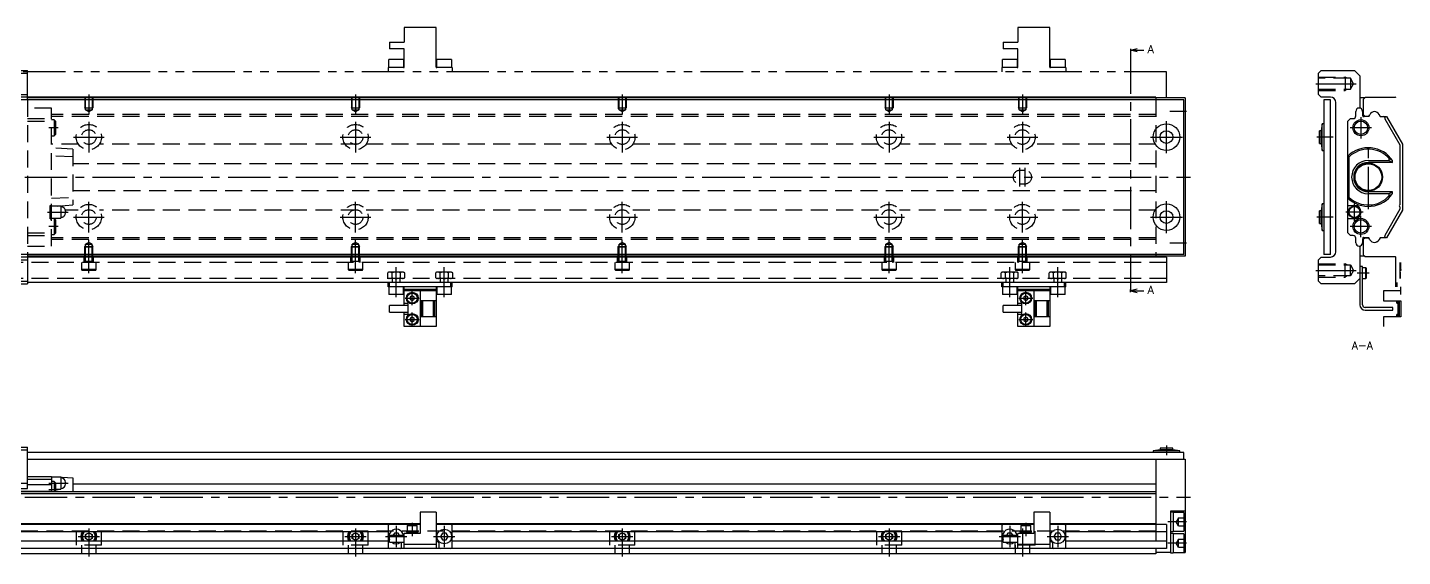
# Model space of a CAD drawing. Extents: x -2 to 794, y -8 to 207.
# Drawn here: x 278 to 794, y 9 to 207 of the extents above; entities that cross this region are included whole.
import ezdxf

# ---------------------------------------------------------------- set-up
doc = ezdxf.new("R2010")
doc.units = 0
doc.header["$LTSCALE"] = 0.5
for name, pattern in [('CENTER', [50.8, 31.75, -6.35, 6.35, -6.35]), ('DASHED', [19.05, 12.7, -6.35]), ('PHANTOM', [63.5, 31.75, -6.35, 6.35, -6.35, 6.35, -6.35])]:
    doc.linetypes.add(name, pattern=pattern)
for name, color, linetype in [('MSM_CENTER', 1, 'CENTER'), ('MSM_CONTINUOUS', 7, 'CONTINUOUS'), ('MSM_DASHED', 4, 'DASHED'), ('MSM_IMAGINARY', 6, 'PHANTOM'), ('MSM_PART_NUMBER', 7, 'CONTINUOUS')]:
    doc.layers.add(name, color=color, linetype=linetype)
doc.styles.get("Standard").update_dxf_attribs({"font": 'txt.shx', "height": 3, "bigfont": 'bigfont.shx'})

msp = doc.modelspace()

# ---------------------------------------------------------------- linework, layer by layer
at = {"layer": 'MSM_CENTER'}
for p, q in [((691.92, 198.4), (691.92, 108.62)), ((761.4, 186.3), (776.59, 186.3)), ((301.4, 182.3), (301.4, 174.79)), ((401.4, 182.3), (401.4, 174.79)), ((501.4, 182.3), (501.4, 174.79)), ((601.4, 182.3), (601.4, 174.79)), ((651.4, 182.3), (651.4, 174.79)), ((706.65, 176), (712.9, 176)), ((301.4, 172.05), (301.4, 160.55)), ((401.4, 172.05), (401.4, 160.55)), ((501.4, 172.05), (501.4, 160.55)), ((601.4, 172.05), (601.4, 160.55)), ((651.4, 172.05), (651.4, 160.55)), ((705.4, 160.3), (705.4, 172.3)), ((778.3, 173.8), (778.3, 165.8)), ((289.9, 169.8), (286.4, 169.8)), ((295.65, 166.3), (307.15, 166.3)), ((395.65, 166.3), (407.15, 166.3)), ((495.65, 166.3), (507.15, 166.3)), ((595.65, 166.3), (607.15, 166.3)), ((645.65, 166.3), (657.15, 166.3)), ((699.4, 166.3), (711.4, 166.3)), ((767.9, 166.3), (761.8, 166.3)), ((782.3, 169.8), (774.3, 169.8)), ((781.1, 139.3), (781.1, 163.3)), ((650.4, 147.8), (650.4, 154.8)), ((652.4, 147.8), (652.4, 154.8)), ((-2, 151.3), (714.4, 151.3)), ((301.4, 130.55), (301.4, 142.05)), ((401.4, 130.55), (401.4, 142.05)), ((501.4, 130.55), (501.4, 142.05)), ((601.4, 130.55), (601.4, 142.05)), ((651.4, 130.55), (651.4, 142.05)), ((705.4, 130.3), (705.4, 142.3)), ((775.9, 134.95), (775.9, 141.45)), ((285.9, 138.2), (293.6, 138.2)), ((295.65, 136.3), (307.15, 136.3)), ((395.65, 136.3), (407.15, 136.3)), ((495.65, 136.3), (507.15, 136.3)), ((595.65, 136.3), (607.15, 136.3)), ((645.65, 136.3), (657.15, 136.3)), ((699.4, 136.3), (711.4, 136.3)), ((767.9, 136.3), (761.8, 136.3)), ((779.15, 138.2), (772.65, 138.2)), ((778.3, 128.8), (778.3, 136.8)), ((289.9, 132.8), (286.4, 132.8)), ((782.3, 132.8), (774.3, 132.8)), ((301.4, 115.25), (301.4, 127.81)), ((401.4, 115.25), (401.4, 127.81)), ((501.4, 115.25), (501.4, 127.81)), ((601.4, 115.25), (601.4, 127.81)), ((651.4, 115.25), (651.4, 127.81)), ((706.65, 126.6), (712.9, 126.6)), ((416.65, 106.2), (416.65, 117.55)), ((434.65, 106.2), (434.65, 117.55)), ((646.65, 106.2), (646.65, 117.55)), ((664.65, 106.2), (664.65, 117.55)), ((761.4, 116.3), (776.59, 116.3)), ((781.4, 115.3), (776.9, 115.3)), ((422.65, 103.27), (422.65, 108.52)), ((652.65, 103.27), (652.65, 108.52)), ((420.02, 105.9), (425.27, 105.9)), ((650.02, 105.9), (655.27, 105.9)), ((422.65, 95.27), (422.65, 100.52)), ((652.65, 95.27), (652.65, 100.52)), ((420.02, 97.9), (425.27, 97.9)), ((650.02, 97.9), (655.27, 97.9)), ((705.4, 50.6), (705.4, 47)), ((286.4, 36.5), (293.6, 36.5)), ((-2, 31.3), (714.4, 31.3)), ((286.4, 34.1), (289.9, 34.1)), ((422.65, 21.6), (422.65, 16.6)), ((652.65, 21.6), (652.65, 16.6)), ((712.9, 22), (705.9, 22)), ((297.4, 16.5), (305.4, 16.5)), ((301.4, 19.5), (301.4, 9)), ((301.4, 19.5), (301.4, 9)), ((397.4, 16.5), (405.4, 16.5)), ((401.4, 19.5), (401.4, 9)), ((401.4, 19.5), (401.4, 9)), ((412.65, 16.5), (420.65, 16.5)), ((416.65, 20.5), (416.65, 12.5)), ((430.65, 16.5), (438.65, 16.5)), ((434.65, 20.5), (434.65, 12.5)), ((497.4, 16.5), (505.4, 16.5)), ((501.4, 19.5), (501.4, 9)), ((501.4, 19.5), (501.4, 9)), ((597.4, 16.5), (605.4, 16.5)), ((601.4, 19.5), (601.4, 9)), ((601.4, 19.5), (601.4, 9)), ((642.65, 16.5), (650.65, 16.5)), ((646.65, 20.5), (646.65, 12.5)), ((651.4, 19.5), (651.4, 9)), ((660.65, 16.5), (668.65, 16.5)), ((664.65, 20.5), (664.65, 12.5)), ((712.9, 14), (705.9, 14))]:
    msp.add_line(p, q, dxfattribs=at)
at = {"layer": 'MSM_CONTINUOUS'}
for p, q in [((691.92, 198.9), (694.42, 199.57)), ((691.92, 199.4), (691.92, 198.4)), ((694.42, 198.23), (691.92, 198.9)), ((691.92, 198.9), (696.92, 198.9)), ((224.4, 191.3), (278.4, 191.3)), ((278.4, 180.3), (278.4, 191.3)), ((762.4, 190.3), (763.4, 191.3)), ((763.4, 191.3), (775.9, 191.3)), ((775.9, 191.3), (777.9, 189.3)), ((224.4, 190.3), (278.4, 190.3)), ((762.4, 182.3), (762.4, 190.3)), ((777.9, 189.3), (777.9, 177.17)), ((701.4, 181.3), (151.4, 181.3)), ((224.4, 182.3), (278.4, 182.3)), ((701.4, 181.1), (278.4, 181.1)), ((701.4, 181.3), (701.4, 180.3)), ((712.4, 181), (701.4, 181)), ((712.4, 181), (712.4, 121.6)), ((763.4, 181.3), (762.4, 182.3)), ((766.9, 181.3), (763.4, 181.3)), ((779.8, 181), (777.9, 181)), ((779.9, 181.1), (779.2, 180.4)), ((791.2, 181.1), (779.9, 181.1)), ((791.4, 181.3), (791.2, 181.1)), ((711.9, 180.3), (139.9, 180.3)), ((701.4, 180.4), (278.4, 180.4)), ((711.9, 122.3), (711.9, 180.3)), ((764.4, 180.3), (764.4, 122.3)), ((766.9, 180.3), (764.4, 180.3)), ((766.9, 122.3), (766.9, 180.3)), ((768.9, 123.3), (768.9, 179.3)), ((776.4, 174.25), (776.4, 175.95)), ((778.9, 175.95), (778.9, 174.55)), ((779.2, 180.4), (779.2, 174.75)), ((763.8, 171.3), (763.4, 168.7)), ((764.4, 171.3), (763.8, 171.3)), ((763.8, 161.3), (763.8, 171.3)), ((773.4, 172.25), (774.4, 173.25)), ((773.4, 130.35), (773.4, 172.25)), ((774.4, 173.25), (775.4, 173.25)), ((779.2, 174.75), (779.9, 174.05)), ((779.7, 174.1), (779.85, 174.1)), ((781.25, 174.05), (779.9, 174.05)), ((781.25, 174.05), (781.62, 174.7)), ((785.12, 174.8), (785.55, 174.05)), ((785.55, 174.05), (785.12, 174.8)), ((785.55, 174.05), (787.9, 174.05)), ((787.24, 173.6), (787.24, 173.2)), ((787.24, 173.6), (787.24, 173.2)), ((787.24, 173.2), (792.9, 163.39)), ((787.9, 174.05), (793.9, 163.66)), ((763.4, 168.7), (762.8, 168.7)), ((762.8, 163.9), (762.8, 168.7)), ((763.4, 163.9), (763.4, 168.7)), ((762.8, 163.9), (763.4, 163.9)), ((763.4, 163.9), (763.8, 161.3)), ((763.8, 161.3), (764.4, 161.3)), ((792.9, 163.39), (792.9, 140.95)), ((793.9, 163.66), (793.9, 138.94)), ((773.9, 158.9), (773.4, 159.16)), ((773.9, 143.7), (773.9, 158.9)), ((781.1, 157.56), (788.95, 157.56)), ((790.2, 156.8), (781.1, 156.8)), ((788.95, 157.56), (788.95, 158.23)), ((788.95, 157.56), (790.2, 156.8)), ((790.2, 156.8), (790.2, 157.48)), ((790.2, 145.8), (781.1, 145.8)), ((788.95, 145.04), (781.1, 145.04)), ((790.2, 145.8), (788.95, 145.04)), ((788.95, 144.37), (788.95, 145.04)), ((790.2, 145.12), (790.2, 145.8)), ((763.8, 141.3), (763.4, 138.7)), ((764.4, 141.3), (763.8, 141.3)), ((763.8, 131.3), (763.8, 141.3)), ((773.4, 143.44), (773.9, 143.7)), ((773.4, 140.7), (775.9, 140.7)), ((792.9, 139.21), (787.24, 129.4)), ((792.9, 140.15), (792.9, 139.21)), ((763.4, 138.7), (762.8, 138.7)), ((762.8, 133.9), (762.8, 138.7)), ((763.4, 133.9), (763.4, 138.7)), ((775.9, 135.7), (773.4, 135.7)), ((793.9, 138.94), (787.9, 128.55)), ((762.8, 133.9), (763.4, 133.9)), ((763.4, 133.9), (763.8, 131.3)), ((763.8, 131.3), (764.4, 131.3)), ((774.4, 129.35), (773.4, 130.35)), ((775.4, 129.35), (774.4, 129.35)), ((787.24, 129.4), (787.24, 129)), ((776.4, 126.65), (776.4, 128.35)), ((777.9, 125.43), (777.9, 103.4)), ((778.9, 128.05), (778.9, 126.65)), ((779.9, 128.55), (779.2, 127.85)), ((779.2, 127.85), (779.2, 122.2)), ((779.85, 128.5), (779.7, 128.5)), ((779.9, 128.55), (779.85, 128.5)), ((781.25, 128.55), (779.9, 128.55)), ((779.9, 128.55), (781.25, 128.55)), ((781.68, 127.8), (781.25, 128.55)), ((781.62, 127.9), (781.25, 128.55)), ((785.55, 128.55), (785.12, 127.8)), ((785.55, 128.55), (785.18, 127.9)), ((787.9, 128.55), (785.55, 128.55)), ((786.95, 128.55), (785.55, 128.55)), ((711.9, 122.3), (139.9, 122.3)), ((705.4, 121.3), (147.4, 121.3)), ((224.4, 120.3), (278.4, 120.3)), ((278.4, 122.3), (278.4, 111.3)), ((701.4, 122.2), (278.4, 122.2)), ((701.4, 121.5), (278.4, 121.5)), ((701.4, 122.3), (701.4, 121.3)), ((712.4, 121.6), (701.4, 121.6)), ((705.4, 121.3), (705.4, 111.8)), ((762.4, 120.3), (763.4, 121.3)), ((762.4, 112.3), (762.4, 120.3)), ((763.4, 121.3), (766.9, 121.3)), ((766.9, 122.3), (764.4, 122.3)), ((779.8, 121.6), (777.9, 121.6)), ((779.2, 122.2), (779.9, 121.5)), ((779.9, 121.5), (791.2, 121.5)), ((791.2, 121.5), (791.4, 121.3)), ((791.4, 110.2), (791.4, 121.3)), ((793, 113.3), (793, 119.3)), ((793.15, 119.3), (793.15, 116.6)), ((778.9, 117.8), (777.9, 117.8)), ((778.9, 103.4), (778.9, 117.8)), ((780.2, 117.3), (778.9, 117.3)), ((780.4, 117.1), (780.2, 117.3)), ((780.2, 113.3), (780.2, 117.3)), ((780.2, 113.3), (780.4, 113.5)), ((780.4, 113.5), (780.4, 117.1)), ((793.15, 116.6), (793.45, 116.3)), ((793.15, 113.3), (793.15, 115.7)), ((224.4, 112.3), (278.4, 112.3)), ((224.4, 111.3), (278.4, 111.3)), ((705.4, 111.8), (278.4, 111.8)), ((413.65, 110.2), (413.65, 111.8)), ((437.65, 110.2), (413.65, 110.2)), ((413.9, 110.2), (413.9, 107.2)), ((414.15, 110.2), (414.15, 111.8)), ((419.4, 107.2), (419.4, 110.2)), ((419.65, 103.15), (419.65, 110.07)), ((431.65, 109.2), (419.65, 109.2)), ((431.65, 108.6), (419.65, 108.6)), ((425.65, 108.6), (425.65, 95.2)), ((431.65, 110.07), (431.65, 95.2)), ((431.9, 110.2), (431.9, 107.2)), ((437.15, 110.2), (437.15, 111.8)), ((437.4, 107.2), (437.4, 110.2)), ((437.65, 110.2), (437.65, 111.8)), ((643.65, 110.2), (643.65, 111.8)), ((667.65, 110.2), (643.65, 110.2)), ((643.9, 110.2), (643.9, 107.2)), ((644.15, 110.2), (644.15, 111.8)), ((649.4, 107.2), (649.4, 110.2)), ((649.65, 103.15), (649.65, 110.07)), ((661.65, 109.2), (649.65, 109.2)), ((661.65, 108.6), (649.65, 108.6)), ((655.65, 108.6), (655.65, 95.2)), ((661.65, 110.07), (661.65, 95.2)), ((661.9, 110.2), (661.9, 107.2)), ((667.15, 110.2), (667.15, 111.8)), ((667.4, 107.2), (667.4, 110.2)), ((667.65, 110.2), (667.65, 111.8)), ((694.42, 109.29), (691.92, 108.62)), ((691.92, 108.12), (691.92, 109.12)), ((691.92, 108.62), (694.42, 107.95)), ((691.92, 108.62), (696.92, 108.62)), ((763.4, 111.3), (762.4, 112.3)), ((775.9, 111.3), (763.4, 111.3)), ((777.9, 113.3), (775.9, 111.3)), ((778.9, 113.3), (780.2, 113.3)), ((786.8, 108.6), (786.8, 104.9)), ((793.15, 108.6), (786.8, 108.6)), ((791.9, 110.2), (791.9, 111.8)), ((793.15, 110.2), (793.15, 107.2)), ((419.4, 107.2), (413.9, 107.2)), ((421.15, 103.15), (414.15, 103.15)), ((414.15, 100.65), (414.15, 103.15)), ((421.15, 103.9), (419.65, 103.9)), ((421.15, 99.9), (421.15, 103.9)), ((422.65, 106.77), (421.9, 106.33)), ((421.9, 106.33), (421.9, 105.47)), ((421.9, 105.47), (422.65, 105.03)), ((423.4, 106.33), (422.65, 106.77)), ((422.65, 105.03), (423.4, 105.47)), ((423.4, 105.47), (423.4, 106.33)), ((431.65, 104.9), (425.65, 104.9)), ((426.15, 98.9), (426.15, 104.9)), ((426.65, 98.9), (426.65, 104.9)), ((430.65, 98.9), (430.65, 104.9)), ((431.15, 98.9), (431.15, 104.9)), ((437.4, 107.2), (431.9, 107.2)), ((649.4, 107.2), (643.9, 107.2)), ((651.15, 103.15), (644.15, 103.15)), ((644.15, 100.65), (644.15, 103.15)), ((651.15, 103.9), (649.65, 103.9)), ((651.15, 99.9), (651.15, 103.9)), ((652.65, 106.77), (651.9, 106.33)), ((651.9, 106.33), (651.9, 105.47)), ((651.9, 105.47), (652.65, 105.03)), ((653.4, 106.33), (652.65, 106.77)), ((652.65, 105.03), (653.4, 105.47)), ((653.4, 105.47), (653.4, 106.33)), ((661.65, 104.9), (655.65, 104.9)), ((656.15, 98.9), (656.15, 104.9)), ((656.65, 98.9), (656.65, 104.9)), ((660.65, 98.9), (660.65, 104.9)), ((661.15, 98.9), (661.15, 104.9)), ((667.4, 107.2), (661.9, 107.2)), ((786.8, 104.9), (793.3, 104.9)), ((791.8, 104), (791.8, 104.9)), ((791.8, 104), (792.3, 104)), ((792.3, 98.9), (792.3, 104.9)), ((792.8, 98.9), (792.8, 104.9)), ((793.3, 104.9), (793.3, 98.9)), ((414.15, 100.65), (421.15, 100.65)), ((419.65, 95.2), (419.65, 100.65)), ((419.65, 99.9), (421.15, 99.9)), ((422.65, 98.77), (421.9, 98.33)), ((421.9, 98.33), (421.9, 97.47)), ((423.4, 98.33), (422.65, 98.77)), ((423.4, 97.47), (423.4, 98.33)), ((431.65, 98.9), (425.65, 98.9)), ((644.15, 100.65), (651.15, 100.65)), ((649.65, 95.2), (649.65, 100.65)), ((649.65, 99.9), (651.15, 99.9)), ((652.65, 98.77), (651.9, 98.33)), ((651.9, 98.33), (651.9, 97.47)), ((653.4, 98.33), (652.65, 98.77)), ((653.4, 97.47), (653.4, 98.33)), ((661.65, 98.9), (655.65, 98.9)), ((790.3, 102.4), (779.9, 102.4)), ((779.9, 101.4), (790.3, 101.4)), ((786.8, 98.9), (786.8, 95.2)), ((793.3, 98.9), (786.8, 98.9)), ((790.3, 101.4), (790.3, 102.4)), ((792.3, 99.8), (791.8, 99.8)), ((791.8, 98.9), (791.8, 99.8)), ((431.65, 95.2), (419.65, 95.2)), ((421.9, 97.47), (422.65, 97.03)), ((422.65, 97.03), (423.4, 97.47)), ((661.65, 95.2), (649.65, 95.2)), ((651.9, 97.47), (652.65, 97.03)), ((652.65, 97.03), (653.4, 97.47)), ((224.4, 50), (278.4, 50)), ((224.4, 49), (278.4, 49)), ((278.4, 34.5), (278.4, 50)), ((711.9, 48), (278.4, 48)), ((703, 49), (700.4, 48.6)), ((700.4, 48.6), (700.4, 48)), ((710.4, 48.6), (700.4, 48.6)), ((703, 49.6), (703, 49)), ((707.8, 49.6), (703, 49.6)), ((707.8, 49), (703, 49)), ((707.8, 49), (707.8, 49.6)), ((710.4, 48.6), (707.8, 49)), ((710.4, 48), (710.4, 48.6)), ((711.9, 45.5), (711.9, 48)), ((278.4, 45.5), (712.4, 45.5)), ((701.4, 45.5), (701.4, 21)), ((712.4, 45.5), (712.4, 10.5)), ((224.4, 36.5), (278.4, 36.5)), ((278.4, 39), (287.4, 39)), ((278.4, 38), (287.4, 38)), ((287.4, 39), (295.4, 38.5)), ((287.4, 39), (287.4, 33.2)), ((290.85, 38.75), (287.4, 38.75)), ((288.4, 37.1), (287.4, 37.1)), ((288.9, 36.6), (288.4, 37.1)), ((288.4, 37.1), (288.4, 33.2)), ((288.9, 36.6), (288.9, 33.2)), ((290.85, 38.75), (290.85, 34.25)), ((292.6, 36.8), (292.6, 36.2)), ((295.4, 38.5), (295.4, 33.2)), ((295.4, 36.3), (701.4, 36.3)), ((224.4, 34.5), (278.4, 34.5)), ((256.4, 33.5), (287.4, 33.5)), ((701.4, 33.2), (256.4, 33.2)), ((701.4, 32.5), (256.4, 32.5)), ((278.4, 36), (287.4, 36)), ((288.9, 34.25), (290.85, 34.25)), ((712.4, 26), (706.9, 26)), ((706.9, 26), (706.9, 10.35)), ((425.65, 21.2), (201.65, 21.2)), ((425.65, 21), (201.65, 21)), ((425.65, 21), (201.65, 21)), ((425.65, 25.6), (425.65, 17.6)), ((431.65, 25.6), (425.65, 25.6)), ((431.65, 25.6), (431.65, 12)), ((655.65, 21.2), (431.65, 21.2)), ((655.65, 21), (431.65, 21)), ((655.65, 21), (431.65, 21)), ((655.65, 25.6), (655.65, 17.6)), ((661.65, 25.6), (655.65, 25.6)), ((661.65, 25.6), (661.65, 12)), ((701.4, 21.2), (661.65, 21.2)), ((705.4, 21), (661.65, 21)), ((701.4, 21), (661.65, 21)), ((705.4, 21), (705.4, 12)), ((707.9, 25.65), (706.9, 25.65)), ((707.9, 25.65), (707.9, 18.35)), ((711.9, 25.5), (707.9, 25.5)), ((711.9, 25.5), (711.9, 18.5)), ((413.65, 18.2), (207.65, 18.2)), ((300.15, 17.22), (301.4, 17.94)), ((300.15, 15.78), (300.15, 17.22)), ((301.4, 15.06), (300.15, 15.78)), ((301.4, 17.94), (302.65, 17.22)), ((302.65, 15.78), (301.4, 15.06)), ((302.65, 17.22), (302.65, 15.78)), ((400.15, 17.22), (401.4, 17.94)), ((400.15, 15.78), (400.15, 17.22)), ((401.4, 15.06), (400.15, 15.78)), ((401.4, 17.94), (402.65, 17.22)), ((402.65, 15.78), (401.4, 15.06)), ((402.65, 17.22), (402.65, 15.78)), ((413.47, 16.5), (413.65, 16.8)), ((413.65, 16.2), (413.47, 16.5)), ((413.65, 20.5), (413.65, 12.5)), ((419.65, 16.85), (414.15, 16.85)), ((414.15, 14.35), (414.15, 16.85)), ((415.93, 17.75), (415.41, 16.85)), ((417.37, 17.75), (415.93, 17.75)), ((417.89, 16.85), (417.37, 17.75)), ((425.65, 17.6), (419.65, 17.6)), ((419.65, 12), (419.65, 17.6)), ((420.45, 18.6), (420.45, 18.1)), ((420.45, 18.6), (424.85, 18.6)), ((420.45, 18.1), (424.85, 18.1)), ((420.65, 18.1), (420.65, 17.6)), ((420.75, 20.6), (420.75, 18.6)), ((420.75, 20.6), (424.55, 20.6)), ((424.55, 18.6), (424.55, 20.6)), ((424.65, 17.6), (424.65, 18.1)), ((424.85, 18.1), (424.85, 18.6)), ((433.93, 17.75), (433.21, 16.5)), ((433.21, 16.5), (433.93, 15.25)), ((435.37, 17.75), (433.93, 17.75)), ((436.09, 16.5), (435.37, 17.75)), ((435.37, 15.25), (436.09, 16.5)), ((437.83, 16.5), (437.61, 16.12)), ((437.65, 12.5), (437.65, 20.5)), ((643.65, 18.2), (437.65, 18.2)), ((437.65, 16.8), (437.83, 16.5)), ((500.15, 17.22), (501.4, 17.94)), ((500.15, 15.78), (500.15, 17.22)), ((501.4, 15.06), (500.15, 15.78)), ((501.4, 17.94), (502.65, 17.22)), ((502.65, 15.78), (501.4, 15.06)), ((502.65, 17.22), (502.65, 15.78)), ((600.15, 17.22), (601.4, 17.94)), ((600.15, 15.78), (600.15, 17.22)), ((601.4, 15.06), (600.15, 15.78)), ((601.4, 17.94), (602.65, 17.22)), ((602.65, 15.78), (601.4, 15.06)), ((602.65, 17.22), (602.65, 15.78)), ((643.47, 16.5), (643.65, 16.8)), ((643.65, 16.2), (643.47, 16.5)), ((643.65, 20.5), (643.65, 12.5)), ((649.65, 16.85), (644.15, 16.85)), ((644.15, 14.35), (644.15, 16.85)), ((645.93, 17.75), (645.41, 16.85)), ((647.37, 17.75), (645.93, 17.75)), ((647.89, 16.85), (647.37, 17.75)), ((655.65, 17.6), (649.65, 17.6)), ((649.65, 12), (649.65, 17.6)), ((650.45, 18.6), (650.45, 18.1)), ((650.45, 18.6), (654.85, 18.6)), ((650.45, 18.1), (654.85, 18.1)), ((650.65, 18.1), (650.65, 17.6)), ((650.75, 20.6), (650.75, 18.6)), ((650.75, 20.6), (654.55, 20.6)), ((654.55, 18.6), (654.55, 20.6)), ((654.65, 17.6), (654.65, 18.1)), ((654.85, 18.1), (654.85, 18.6)), ((663.93, 17.75), (663.21, 16.5)), ((663.21, 16.5), (663.93, 15.25)), ((665.37, 17.75), (663.93, 17.75)), ((666.09, 16.5), (665.37, 17.75)), ((665.37, 15.25), (666.09, 16.5)), ((667.83, 16.5), (667.61, 16.12)), ((667.65, 12.5), (667.65, 20.5)), ((705.4, 18.2), (667.65, 18.2)), ((667.65, 16.8), (667.83, 16.5)), ((706.9, 18.35), (707.9, 18.35)), ((707.9, 17.65), (706.9, 17.65)), ((707.9, 18.5), (711.9, 18.5)), ((707.9, 17.65), (707.9, 10.35)), ((711.9, 17.5), (707.9, 17.5)), ((711.9, 17.5), (711.9, 10.5)), ((705.4, 12), (147.4, 12)), ((701.4, 12), (151.4, 12)), ((413.65, 14.8), (207.65, 14.8)), ((414.15, 14.35), (419.65, 14.35)), ((418.65, 12.5), (418.65, 14.1)), ((419.65, 13.6), (431.65, 13.6)), ((431.65, 14.6), (432.15, 14.6)), ((432.65, 14.1), (432.65, 12.5)), ((433.93, 15.25), (435.37, 15.25)), ((643.65, 14.8), (437.65, 14.8)), ((644.15, 14.35), (649.65, 14.35)), ((648.65, 12.5), (648.65, 14.1)), ((649.65, 13.6), (661.65, 13.6)), ((661.65, 14.6), (662.15, 14.6)), ((662.65, 14.1), (662.65, 12.5)), ((663.93, 15.25), (665.37, 15.25)), ((705.4, 14.8), (667.65, 14.8)), ((701.4, 12), (701.4, 10)), ((706.9, 10.5), (701.4, 10.5)), ((706.9, 10.35), (707.9, 10.35)), ((707.9, 10.5), (712.4, 10.5)), ((701.4, 10), (151.4, 10))]:
    msp.add_line(p, q, dxfattribs=at)
for centre, radius in [((705.4, 166.3), 5), ((778.3, 169.8), 3), ((778.3, 169.8), 2.5), ((705.4, 166.3), 2.4), ((781.1, 151.3), 5.3), ((781.1, 151.3), 5), ((705.4, 136.3), 5), ((775.9, 138.2), 2.25), ((775.9, 138.2), 2.05), ((705.4, 136.3), 2.4), ((778.3, 132.8), 3), ((778.3, 132.8), 2.5), ((422.65, 105.9), 2.2), ((422.65, 105.9), 1.9), ((652.65, 105.9), 2.2), ((652.65, 105.9), 1.9), ((422.65, 97.9), 2.2), ((422.65, 97.9), 1.9), ((652.65, 97.9), 2.2), ((652.65, 97.9), 1.9), ((434.65, 16.5), 2.75), ((664.65, 16.5), 2.75)]:
    msp.add_circle(centre, radius, dxfattribs=at)
for centre, radius, start, end in [((766.9, 179.3), 2, 0, 90), ((777.65, 175.95), 1.25, 0, 180), ((783.55, 173.65), 2.2, 93.981, 151.4552), ((783.25, 173.65), 2.2, 31.4553, 86.019), ((775.4, 174.25), 1, 270, 0), ((779.9, 174.55), 1, 180, 228.766), ((779.7, 173.6), 0.5, 90, 156.6746), ((786.74, 173.6), 0.5, 0, 64.1581), ((781.1, 151.3), 11, 34.1804, 134.427), ((781.1, 151.3), 10.47, 41.4448, 133.4287), ((781.1, 151.3), 6.26, 90, 270), ((781.1, 151.3), 5.5, 90, 270), ((785.05, 150.3), 8.84, 54.3755, 63.8517), ((781.1, 151.3), 11, 225.573, 325.8196), ((781.1, 151.3), 10.47, 226.5713, 318.5552), ((784.75, 152.81), 9.43, 296.4456, 305.3272), ((775.9, 138.2), 2.5, 270, 90), ((793.2, 140.55), 0.5, 126.8699, 233.1301), ((775.4, 128.35), 1, 0, 90), ((786.74, 129), 0.5, 295.8419, 360), ((777.65, 126.65), 1.25, 180, 0), ((779.9, 128.05), 1, 131.234, 180), ((779.7, 129), 0.5, 203.3254, 270), ((783.55, 128.95), 2.2, 211.3887, 266.019), ((783.55, 128.95), 2.2, 211.4553, 266.019), ((783.25, 128.95), 2.2, 273.981, 331.4552), ((783.25, 128.95), 2.2, 273.981, 328.5447), ((766.9, 123.3), 2, 270, 0), ((779.9, 103.4), 2, 180, 270), ((779.9, 103.4), 1, 180, 270), ((290.85, 36.8), 1.75, 0, 90), ((290.85, 36.2), 1.75, 270, 0), ((414.15, 20.5), 0.5, 90, 180), ((437.15, 20.5), 0.5, 0, 90), ((644.15, 20.5), 0.5, 90, 180), ((667.15, 20.5), 0.5, 0, 90), ((301.4, 16.5), 3, 145.4819, 214.5181), ((301.4, 16.5), 2.75, 141.8165, 218.1835), ((301.4, 16.5), 2.45, 136.0622, 223.9379), ((301.4, 16.5), 1.25, 120, 240), ((301.4, 16.5), 1.25, 300, 60), ((301.4, 16.5), 2.45, 316.0622, 43.9378), ((301.4, 16.5), 2.75, 321.8165, 38.1835), ((301.4, 16.5), 3, 325.4819, 34.5181), ((401.4, 16.5), 3, 145.4819, 214.5181), ((401.4, 16.5), 2.75, 141.8165, 218.1835), ((401.4, 16.5), 2.45, 136.0622, 223.9379), ((401.4, 16.5), 1.25, 120, 240), ((401.4, 16.5), 1.25, 300, 60), ((401.4, 16.5), 2.45, 316.0622, 43.9378), ((401.4, 16.5), 2.75, 321.8165, 38.1835), ((401.4, 16.5), 3, 325.4819, 34.5181), ((416.65, 16.5), 2.75, 7.312, 204.62), ((501.4, 16.5), 3, 145.4819, 214.5181), ((501.4, 16.5), 2.75, 141.8165, 218.1835), ((501.4, 16.5), 2.45, 136.0622, 223.9379), ((501.4, 16.5), 1.25, 120, 240), ((501.4, 16.5), 1.25, 300, 60), ((501.4, 16.5), 2.45, 316.0622, 43.9378), ((501.4, 16.5), 2.75, 321.8165, 38.1835), ((501.4, 16.5), 3, 325.4819, 34.5181), ((601.4, 16.5), 3, 145.4819, 214.5181), ((601.4, 16.5), 2.75, 141.8165, 218.1835), ((601.4, 16.5), 2.45, 136.0622, 223.9379), ((601.4, 16.5), 1.25, 120, 240), ((601.4, 16.5), 1.25, 300, 60), ((601.4, 16.5), 2.45, 316.0622, 43.9378), ((601.4, 16.5), 2.75, 321.8165, 38.1835), ((601.4, 16.5), 3, 325.4819, 34.5181), ((646.65, 16.5), 2.75, 7.312, 204.62), ((414.15, 12.5), 0.5, 180, 270), ((416.65, 16.5), 2.75, 231.4273, 308.5727), ((418.15, 12.5), 0.5, 270, 0), ((419.15, 14.1), 0.5, 150, 180), ((419.22, 14.11), 0.429, 358.6925, 34.0177), ((432.15, 14.1), 0.501, 90.0618, 179.9383), ((432.15, 14.1), 0.5, 0, 90), ((433.15, 12.5), 0.5, 180, 270), ((437.15, 12.5), 0.5, 270, 360), ((644.15, 12.5), 0.5, 180, 270), ((646.65, 16.5), 2.75, 231.4273, 308.5727), ((648.15, 12.5), 0.5, 270, 0), ((649.15, 14.1), 0.5, 150, 180), ((649.22, 14.11), 0.429, 358.6925, 34.0177), ((662.15, 14.1), 0.501, 90.0618, 179.9383), ((662.15, 14.1), 0.5, 0, 90), ((663.15, 12.5), 0.5, 180, 270), ((667.15, 12.5), 0.5, 270, 360)]:
    msp.add_arc(centre, radius, start, end, dxfattribs=at)
at = {"layer": 'MSM_DASHED'}
for p, q in [((762.4, 188.8), (772.4, 188.8)), ((774.4, 188.37), (762.4, 188.37)), ((772.4, 188.8), (772.4, 183.8)), ((773.15, 188.37), (772.4, 188.8)), ((775.59, 186.3), (774.4, 188.37)), ((774.4, 188.37), (774.4, 184.23)), ((774.4, 184.23), (775.59, 186.3)), ((299.9, 181.3), (299.9, 177.3)), ((300.17, 176.5), (300.17, 181.3)), ((302.63, 181.3), (302.63, 176.5)), ((302.9, 181.3), (302.9, 177.3)), ((399.9, 181.3), (399.9, 177.3)), ((400.17, 176.5), (400.17, 181.3)), ((402.63, 181.3), (402.63, 176.5)), ((402.9, 181.3), (402.9, 177.3)), ((499.9, 181.3), (499.9, 177.3)), ((500.17, 176.5), (500.17, 181.3)), ((502.63, 181.3), (502.63, 176.5)), ((502.9, 181.3), (502.9, 177.3)), ((599.9, 181.3), (599.9, 177.3)), ((600.17, 176.5), (600.17, 181.3)), ((602.63, 181.3), (602.63, 176.5)), ((602.9, 181.3), (602.9, 177.3)), ((649.9, 181.3), (649.9, 177.3)), ((650.17, 176.5), (650.17, 181.3)), ((652.63, 181.3), (652.63, 176.5)), ((652.9, 181.3), (652.9, 177.3)), ((762.4, 184.23), (774.4, 184.23)), ((762.4, 183.8), (772.4, 183.8)), ((773.15, 184.23), (772.4, 183.8)), ((278.4, 180.3), (278.4, 122.3)), ((287.4, 177.2), (278.4, 177.2)), ((287.4, 125.4), (287.4, 177.2)), ((300.17, 176.83), (299.9, 177.3)), ((299.9, 177.3), (302.9, 177.3)), ((300.17, 176.5), (302.63, 176.5)), ((301.4, 175.79), (300.17, 176.5)), ((302.63, 176.5), (301.4, 175.79)), ((302.63, 176.83), (302.9, 177.3)), ((400.17, 176.83), (399.9, 177.3)), ((399.9, 177.3), (402.9, 177.3)), ((400.17, 176.5), (402.63, 176.5)), ((401.4, 175.79), (400.17, 176.5)), ((402.63, 176.5), (401.4, 175.79)), ((402.63, 176.83), (402.9, 177.3)), ((500.17, 176.83), (499.9, 177.3)), ((499.9, 177.3), (502.9, 177.3)), ((500.17, 176.5), (502.63, 176.5)), ((501.4, 175.79), (500.17, 176.5)), ((502.63, 176.5), (501.4, 175.79)), ((502.63, 176.83), (502.9, 177.3)), ((600.17, 176.83), (599.9, 177.3)), ((599.9, 177.3), (602.9, 177.3)), ((600.17, 176.5), (602.63, 176.5)), ((601.4, 175.79), (600.17, 176.5)), ((602.63, 176.5), (601.4, 175.79)), ((602.63, 176.83), (602.9, 177.3)), ((650.17, 176.83), (649.9, 177.3)), ((649.9, 177.3), (652.9, 177.3)), ((650.17, 176.5), (652.63, 176.5)), ((651.4, 175.79), (650.17, 176.5)), ((652.63, 176.5), (651.4, 175.79)), ((652.63, 176.83), (652.9, 177.3)), ((701.4, 180.3), (701.4, 122.3)), ((278.4, 173.25), (287.4, 173.25)), ((278.4, 172.25), (287.4, 172.25)), ((701.4, 174.75), (287.4, 174.75)), ((701.4, 174.05), (287.4, 174.05)), ((288.4, 172.8), (287.4, 172.8)), ((288.4, 172.8), (288.4, 166.8)), ((288.9, 172.3), (288.4, 172.8)), ((288.9, 172.3), (288.9, 167.3)), ((287.4, 166.8), (288.4, 166.8)), ((288.4, 166.8), (288.9, 167.3)), ((297.45, 163.66), (287.4, 163.66)), ((295.4, 161.77), (287.4, 162.3)), ((295.4, 161.77), (295.4, 140.83)), ((497.45, 163.66), (305.35, 163.66)), ((597.45, 163.66), (505.35, 163.66)), ((647.45, 163.66), (605.35, 163.66)), ((701.4, 163.66), (655.35, 163.66)), ((295.4, 158.9), (287.4, 159.16)), ((701.4, 156.3), (295.4, 156.3)), ((652.4, 153.8), (650.4, 153.8)), ((295.4, 146.3), (701.4, 146.3)), ((650.4, 148.8), (652.4, 148.8)), ((286.9, 140.7), (287.4, 140.7)), ((286.9, 135.7), (286.9, 140.7)), ((287.4, 139.7), (286.9, 139.7)), ((287.4, 143.44), (295.4, 143.7)), ((290.85, 140.45), (287.4, 140.45)), ((289.66, 140.45), (295.4, 140.83)), ((290.85, 140.45), (290.85, 135.95)), ((286.9, 136.7), (287.4, 136.7)), ((286.9, 135.7), (287.4, 135.7)), ((287.4, 135.95), (290.85, 135.95)), ((288.4, 135.8), (287.4, 135.8)), ((288.9, 135.3), (288.4, 135.8)), ((288.4, 135.8), (288.4, 129.8)), ((288.9, 135.3), (288.9, 130.3)), ((297.45, 138.94), (292.54, 138.94)), ((292.6, 138.5), (292.6, 137.9)), ((497.45, 138.94), (305.35, 138.94)), ((597.45, 138.94), (505.35, 138.94)), ((647.45, 138.94), (605.35, 138.94)), ((701.4, 138.94), (655.35, 138.94)), ((278.4, 130.35), (287.4, 130.35)), ((278.4, 129.35), (287.4, 129.35)), ((287.4, 129.8), (288.4, 129.8)), ((288.4, 129.8), (288.9, 130.3)), ((278.4, 125.4), (287.4, 125.4)), ((701.4, 128.55), (287.4, 128.55)), ((701.4, 127.85), (287.4, 127.85)), ((300.17, 125.77), (299.9, 125.3)), ((299.9, 125.3), (302.9, 125.3)), ((299.9, 125.03), (300.17, 125.3)), ((299.9, 119.3), (299.9, 125.3)), ((302.9, 125.03), (299.9, 125.03)), ((301.4, 126.81), (300.17, 126.1)), ((300.17, 126.1), (302.63, 126.1)), ((300.17, 119.77), (300.17, 126.1)), ((302.63, 126.1), (301.4, 126.81)), ((302.63, 119.77), (302.63, 126.1)), ((302.63, 125.77), (302.9, 125.3)), ((302.9, 125.03), (302.63, 125.3)), ((302.9, 119.3), (302.9, 125.3)), ((400.17, 125.77), (399.9, 125.3)), ((399.9, 125.3), (402.9, 125.3)), ((399.9, 125.03), (400.17, 125.3)), ((399.9, 119.3), (399.9, 125.3)), ((402.9, 125.03), (399.9, 125.03)), ((401.4, 126.81), (400.17, 126.1)), ((400.17, 126.1), (402.63, 126.1)), ((400.17, 119.77), (400.17, 126.1)), ((402.63, 126.1), (401.4, 126.81)), ((402.63, 119.77), (402.63, 126.1)), ((402.63, 125.77), (402.9, 125.3)), ((402.9, 125.03), (402.63, 125.3)), ((402.9, 119.3), (402.9, 125.3)), ((500.17, 125.77), (499.9, 125.3)), ((499.9, 125.3), (502.9, 125.3)), ((499.9, 125.03), (500.17, 125.3)), ((499.9, 119.3), (499.9, 125.3)), ((502.9, 125.03), (499.9, 125.03)), ((501.4, 126.81), (500.17, 126.1)), ((500.17, 126.1), (502.63, 126.1)), ((500.17, 119.77), (500.17, 126.1)), ((502.63, 126.1), (501.4, 126.81)), ((502.63, 119.77), (502.63, 126.1)), ((502.63, 125.77), (502.9, 125.3)), ((502.9, 125.03), (502.63, 125.3)), ((502.9, 119.3), (502.9, 125.3)), ((600.17, 125.77), (599.9, 125.3)), ((599.9, 125.3), (602.9, 125.3)), ((599.9, 125.03), (600.17, 125.3)), ((599.9, 119.3), (599.9, 125.3)), ((602.9, 125.03), (599.9, 125.03)), ((601.4, 126.81), (600.17, 126.1)), ((600.17, 126.1), (602.63, 126.1)), ((600.17, 119.77), (600.17, 126.1)), ((602.63, 126.1), (601.4, 126.81)), ((602.63, 119.77), (602.63, 126.1)), ((602.63, 125.77), (602.9, 125.3)), ((602.9, 125.03), (602.63, 125.3)), ((602.9, 119.3), (602.9, 125.3)), ((650.17, 125.77), (649.9, 125.3)), ((649.9, 125.3), (652.9, 125.3)), ((649.9, 125.03), (650.17, 125.3)), ((649.9, 119.3), (649.9, 125.3)), ((652.9, 125.03), (649.9, 125.03)), ((651.4, 126.81), (650.17, 126.1)), ((650.17, 126.1), (652.63, 126.1)), ((650.17, 119.77), (650.17, 126.1)), ((652.63, 126.1), (651.4, 126.81)), ((652.63, 119.77), (652.63, 126.1)), ((652.63, 125.77), (652.9, 125.3)), ((652.9, 125.03), (652.63, 125.3)), ((652.9, 119.3), (652.9, 125.3)), ((705.4, 119.3), (147.4, 119.3)), ((298.65, 119.3), (298.65, 116.6)), ((299.65, 119.3), (299.65, 121.3)), ((299.9, 119.3), (300.17, 119.77)), ((299.9, 119.77), (302.9, 119.77)), ((302.9, 119.3), (302.63, 119.77)), ((303.15, 119.3), (303.15, 121.3)), ((304.15, 116.6), (304.15, 119.3)), ((398.65, 119.3), (398.65, 116.6)), ((399.65, 119.3), (399.65, 121.3)), ((399.9, 119.3), (400.17, 119.77)), ((399.9, 119.77), (402.9, 119.77)), ((402.9, 119.3), (402.63, 119.77)), ((403.15, 119.3), (403.15, 121.3)), ((404.15, 116.6), (404.15, 119.3)), ((498.65, 119.3), (498.65, 116.6)), ((499.65, 119.3), (499.65, 121.3)), ((499.9, 119.3), (500.17, 119.77)), ((499.9, 119.77), (502.9, 119.77)), ((502.9, 119.3), (502.63, 119.77)), ((503.15, 119.3), (503.15, 121.3)), ((504.15, 116.6), (504.15, 119.3)), ((598.65, 119.3), (598.65, 116.6)), ((599.65, 119.3), (599.65, 121.3)), ((599.9, 119.3), (600.17, 119.77)), ((599.9, 119.77), (602.9, 119.77)), ((602.9, 119.3), (602.63, 119.77)), ((603.15, 119.3), (603.15, 121.3)), ((604.15, 116.6), (604.15, 119.3)), ((648.65, 119.3), (648.65, 116.6)), ((649.65, 119.3), (649.65, 121.3)), ((649.9, 119.3), (650.17, 119.77)), ((649.9, 119.77), (652.9, 119.77)), ((652.9, 119.3), (652.63, 119.77)), ((653.15, 119.3), (653.15, 121.3)), ((654.15, 116.6), (654.15, 119.3)), ((762.4, 118.8), (772.4, 118.8)), ((772.4, 113.8), (772.4, 118.8)), ((773.15, 118.37), (772.4, 118.8)), ((298.65, 116.6), (298.95, 116.3)), ((304.15, 116.6), (298.65, 116.6)), ((303.85, 116.3), (298.95, 116.3)), ((303.85, 116.3), (304.15, 116.6)), ((398.65, 116.6), (398.95, 116.3)), ((404.15, 116.6), (398.65, 116.6)), ((403.85, 116.3), (398.95, 116.3)), ((403.85, 116.3), (404.15, 116.6)), ((413.9, 115.7), (413.47, 115.45)), ((413.47, 113.55), (413.47, 115.45)), ((413.47, 113.55), (413.9, 113.3)), ((413.47, 113.55), (414.27, 113.3)), ((419.4, 115.7), (413.9, 115.7)), ((415.06, 115.45), (414.27, 115.7)), ((415.06, 113.55), (415.06, 115.45)), ((418.24, 113.55), (418.24, 115.45)), ((418.24, 113.55), (419.03, 113.3)), ((419.83, 115.45), (419.03, 115.7)), ((419.83, 115.45), (419.4, 115.7)), ((419.4, 113.3), (419.83, 113.55)), ((419.83, 113.55), (419.83, 115.45)), ((431.9, 115.7), (431.47, 115.45)), ((431.47, 113.55), (431.47, 115.45)), ((431.47, 113.55), (431.9, 113.3)), ((431.47, 113.55), (432.27, 113.3)), ((437.4, 115.7), (431.9, 115.7)), ((433.06, 115.45), (432.27, 115.7)), ((433.06, 113.55), (433.06, 115.45)), ((436.24, 113.55), (436.24, 115.45)), ((436.24, 113.55), (437.03, 113.3)), ((437.83, 115.45), (437.03, 115.7)), ((437.83, 115.45), (437.4, 115.7)), ((437.4, 113.3), (437.83, 113.55)), ((437.83, 113.55), (437.83, 115.45)), ((498.65, 116.6), (498.95, 116.3)), ((504.15, 116.6), (498.65, 116.6)), ((503.85, 116.3), (498.95, 116.3)), ((503.85, 116.3), (504.15, 116.6)), ((598.65, 116.6), (598.95, 116.3)), ((604.15, 116.6), (598.65, 116.6)), ((603.85, 116.3), (598.95, 116.3)), ((603.85, 116.3), (604.15, 116.6)), ((643.9, 115.7), (643.47, 115.45)), ((643.47, 113.55), (643.47, 115.45)), ((643.47, 113.55), (643.9, 113.3)), ((643.47, 113.55), (644.27, 113.3)), ((649.4, 115.7), (643.9, 115.7)), ((645.06, 115.45), (644.27, 115.7)), ((645.06, 113.55), (645.06, 115.45)), ((648.24, 113.55), (648.24, 115.45)), ((648.24, 113.55), (649.03, 113.3)), ((648.65, 116.6), (648.95, 116.3)), ((654.15, 116.6), (648.65, 116.6)), ((653.85, 116.3), (648.95, 116.3)), ((649.83, 115.45), (649.03, 115.7)), ((649.83, 115.45), (649.4, 115.7)), ((649.4, 113.3), (649.83, 113.55)), ((649.83, 113.55), (649.83, 115.45)), ((653.85, 116.3), (654.15, 116.6)), ((661.9, 115.7), (661.47, 115.45)), ((661.47, 113.55), (661.47, 115.45)), ((661.47, 113.55), (661.9, 113.3)), ((661.47, 113.55), (662.27, 113.3)), ((667.4, 115.7), (661.9, 115.7)), ((663.06, 115.45), (662.27, 115.7)), ((663.06, 113.55), (663.06, 115.45)), ((666.24, 113.55), (666.24, 115.45)), ((666.24, 113.55), (667.03, 113.3)), ((667.83, 115.45), (667.03, 115.7)), ((667.83, 115.45), (667.4, 115.7)), ((667.4, 113.3), (667.83, 113.55)), ((667.83, 113.55), (667.83, 115.45)), ((762.4, 118.37), (774.4, 118.37)), ((774.4, 114.23), (762.4, 114.23)), ((762.4, 113.8), (772.4, 113.8)), ((773.15, 114.23), (772.4, 113.8)), ((774.4, 118.37), (775.59, 116.3)), ((774.4, 114.23), (774.4, 118.37)), ((775.59, 116.3), (774.4, 114.23)), ((705.4, 113.3), (147.4, 113.3)), ((419.4, 113.3), (413.9, 113.3)), ((415.15, 113.3), (415.15, 111.8)), ((418.15, 111.8), (418.15, 113.3)), ((437.4, 113.3), (431.9, 113.3)), ((433.15, 113.3), (433.15, 111.8)), ((436.15, 111.8), (436.15, 113.3)), ((649.4, 113.3), (643.9, 113.3)), ((645.15, 113.3), (645.15, 111.8)), ((648.15, 111.8), (648.15, 113.3)), ((667.4, 113.3), (661.9, 113.3)), ((663.15, 113.3), (663.15, 111.8)), ((666.15, 111.8), (666.15, 113.3)), ((701.4, 21), (701.4, 12)), ((709.9, 23.5), (709.03, 22)), ((709.9, 20.5), (709.03, 22)), ((709.9, 20.5), (709.9, 23.5)), ((709.9, 23.5), (711.9, 23.5)), ((701.4, 18.5), (151.4, 18.5)), ((296.65, 18.5), (296.65, 13.2)), ((306.15, 13.2), (306.15, 18.5)), ((396.65, 18.5), (396.65, 13.2)), ((406.15, 13.2), (406.15, 18.5)), ((496.65, 18.5), (496.65, 13.2)), ((506.15, 13.2), (506.15, 18.5)), ((596.65, 18.5), (596.65, 13.2)), ((606.15, 13.2), (606.15, 18.5)), ((646.65, 18.5), (646.65, 13.2)), ((656.15, 13.2), (656.15, 18.5)), ((709.9, 15.5), (709.03, 14)), ((709.9, 20.5), (711.9, 20.5)), ((709.9, 12.5), (709.9, 15.5)), ((709.9, 15.5), (711.9, 15.5)), ((306.15, 13.2), (296.65, 13.2)), ((298.65, 13.2), (298.65, 10)), ((304.15, 10), (304.15, 13.2)), ((406.15, 13.2), (396.65, 13.2)), ((398.65, 13.2), (398.65, 10)), ((404.15, 10), (404.15, 13.2)), ((506.15, 13.2), (496.65, 13.2)), ((498.65, 13.2), (498.65, 10)), ((504.15, 10), (504.15, 13.2)), ((606.15, 13.2), (596.65, 13.2)), ((598.65, 13.2), (598.65, 10)), ((604.15, 10), (604.15, 13.2)), ((656.15, 13.2), (646.65, 13.2)), ((648.65, 13.2), (648.65, 10)), ((654.15, 10), (654.15, 13.2)), ((709.9, 12.5), (709.03, 14)), ((709.9, 12.5), (711.9, 12.5))]:
    msp.add_line(p, q, dxfattribs=at)
for centre, radius in [((301.4, 166.3), 4.75), ((401.4, 166.3), 4.75), ((501.4, 166.3), 4.75), ((601.4, 166.3), 4.75), ((651.4, 166.3), 4.75), ((301.4, 166.3), 2.75), ((401.4, 166.3), 2.75), ((501.4, 166.3), 2.75), ((601.4, 166.3), 2.75), ((651.4, 166.3), 2.75), ((301.4, 136.3), 4.75), ((401.4, 136.3), 4.75), ((501.4, 136.3), 4.75), ((601.4, 136.3), 4.75), ((651.4, 136.3), 4.75), ((301.4, 136.3), 2.75), ((401.4, 136.3), 2.75), ((501.4, 136.3), 2.75), ((601.4, 136.3), 2.75), ((651.4, 136.3), 2.75)]:
    msp.add_circle(centre, radius, dxfattribs=at)
for centre, radius, start, end in [((650.4, 151.3), 2.5, 90, 270), ((652.4, 151.3), 2.5, 270, 90), ((290.85, 138.5), 1.75, 0, 90), ((290.85, 137.9), 1.75, 270, 0), ((414.45, 113.72), 1.99, 95.1303, 119.2549), ((414.11, 115.23), 1.94, 274.8223, 299.564), ((416.65, 110.45), 5.25, 72.4118, 107.5882), ((416.65, 118.55), 5.25, 252.4118, 287.5882), ((419.1, 114.08), 1.62, 92.3042, 122.0803), ((418.78, 115.53), 2.24, 276.5184, 297.8679), ((432.45, 113.72), 1.99, 95.1303, 119.2549), ((432.11, 115.23), 1.94, 274.8223, 299.564), ((434.65, 110.45), 5.25, 72.4118, 107.5882), ((434.65, 118.55), 5.25, 252.4118, 287.5882), ((437.1, 114.08), 1.62, 92.3042, 122.0803), ((436.78, 115.53), 2.24, 276.5184, 297.8679), ((644.45, 113.72), 1.99, 95.1303, 119.2549), ((644.11, 115.23), 1.94, 274.8223, 299.564), ((646.65, 110.45), 5.25, 72.4118, 107.5882), ((646.65, 118.55), 5.25, 252.4118, 287.5882), ((649.1, 114.08), 1.62, 92.3042, 122.0803), ((648.78, 115.53), 2.24, 276.5184, 297.8679), ((662.45, 113.72), 1.99, 95.1303, 119.2549), ((662.11, 115.23), 1.94, 274.8223, 299.564), ((664.65, 110.45), 5.25, 72.4118, 107.5882), ((664.65, 118.55), 5.25, 252.4118, 287.5882), ((667.1, 114.08), 1.62, 92.3042, 122.0803), ((666.78, 115.53), 2.24, 276.5184, 297.8679)]:
    msp.add_arc(centre, radius, start, end, dxfattribs=at)
at = {"layer": 'MSM_IMAGINARY'}
for p, q in [((431.65, 207.4), (419.65, 207.4)), ((419.65, 207.4), (419.65, 201.95)), ((431.65, 192.53), (431.65, 207.4)), ((661.65, 207.4), (649.65, 207.4)), ((649.65, 207.4), (649.65, 201.95)), ((661.65, 192.53), (661.65, 207.4)), ((414.15, 201.95), (414.15, 199.45)), ((414.15, 201.95), (419.65, 201.95)), ((644.15, 201.95), (644.15, 199.45)), ((644.15, 201.95), (649.65, 201.95)), ((419.65, 199.45), (414.15, 199.45)), ((419.65, 192.53), (419.65, 199.45)), ((649.65, 199.45), (644.15, 199.45)), ((649.65, 192.53), (649.65, 199.45)), ((705.4, 190.8), (147.4, 190.8)), ((413.65, 192.4), (413.65, 190.8)), ((419.4, 192.4), (413.65, 192.4)), ((413.9, 192.4), (413.9, 195.4)), ((419.4, 195.4), (413.9, 195.4)), ((419.4, 195.4), (419.4, 192.4)), ((437.4, 195.4), (431.9, 195.4)), ((431.9, 192.4), (431.9, 195.4)), ((437.65, 192.4), (431.9, 192.4)), ((437.4, 195.4), (437.4, 192.4)), ((437.65, 192.4), (437.65, 190.8)), ((643.65, 192.4), (643.65, 190.8)), ((649.4, 192.4), (643.65, 192.4)), ((643.9, 192.4), (643.9, 195.4)), ((649.4, 195.4), (643.9, 195.4)), ((649.4, 195.4), (649.4, 192.4)), ((661.9, 192.4), (661.9, 195.4)), ((667.4, 195.4), (661.9, 195.4)), ((667.65, 192.4), (661.9, 192.4)), ((667.4, 195.4), (667.4, 192.4)), ((667.65, 192.4), (667.65, 190.8)), ((705.4, 181.3), (705.4, 190.8))]:
    msp.add_line(p, q, dxfattribs=at)
for centre, radius, start, end in [((419.43, 192.88), 0.474, 266.4223, 284.1584), ((419.54, 192.53), 0.114, 274.8157, 0.7579), ((431.76, 192.53), 0.114, 179.9395, 231.0289), ((431.87, 192.81), 0.411, 243.6276, 273.5549), ((649.43, 192.88), 0.474, 266.4223, 284.1584), ((649.54, 192.53), 0.114, 274.8157, 0.7579), ((661.76, 192.53), 0.114, 179.9395, 231.0289), ((661.87, 192.81), 0.411, 243.6276, 273.5549)]:
    msp.add_arc(centre, radius, start, end, dxfattribs=at)

# ---------------------------------------------------------------- texts
at = {"layer": 'MSM_PART_NUMBER'}
for s, p in [('A', (698.34, 197.77)), ('A', (698.34, 107.49)), ('A-A', (774.86, 86.67))]:
    msp.add_text(s, height=3, dxfattribs=at).set_placement(p)

doc.saveas('drawing.dxf')
